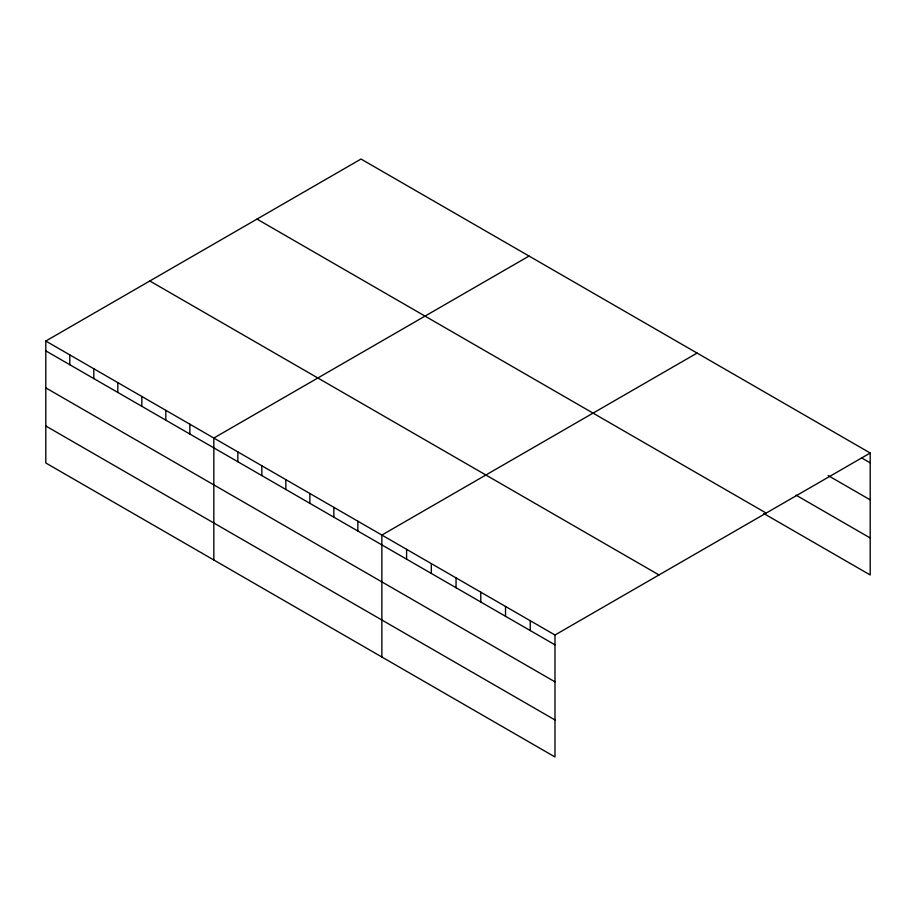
<?xml version="1.0" encoding="UTF-8"?>
<svg xmlns="http://www.w3.org/2000/svg" width="916" height="916" viewBox="0 0 916 916"><rect width="100%" height="100%" fill="white"/><g stroke="black" fill="none" stroke-linecap="round" stroke-linejoin="round"><path stroke-width="1.37" d="M554.981 681.836L554.981 635.006L45.8 341.038L45.8 462.981L554.981 756.96L554.981 681.836L45.8 387.869M763.852 513.567L870.2 574.962L870.2 453.019L361.019 159.041L45.8 341.038M529.047 256.056L213.829 438.043L213.829 559.997M697.076 353.072L381.858 535.058L381.858 657.001M554.981 635.006L870.2 453.019M861.544 457.851L870.2 462.843M828.156 475.576L870.2 499.85M796.004 495.132L870.2 537.967M256.995 219.096L766.177 513.075M149.823 280.983L659.005 574.95M45.8 350.862L554.981 644.841M45.8 425.986L554.981 719.953M530.25 620.727L530.25 630.563M505.517 606.449L505.517 616.285M480.785 592.171L480.785 602.007M456.054 577.893L456.054 587.728M431.322 563.615L431.322 573.439M406.59 549.337L406.59 559.161M357.858 521.193L357.858 531.028M333.848 507.338L333.848 517.174M309.848 493.484L309.848 503.308M285.838 479.618L285.838 489.453M261.839 465.763L261.839 475.599M237.839 451.909L237.839 461.733M189.83 424.188L189.83 434.012M165.819 410.334L165.819 420.158M141.82 396.468L141.82 406.303M117.809 382.613L117.809 392.437M93.81 368.747L93.81 378.583M69.799 354.893L69.799 364.728"/></g></svg>
